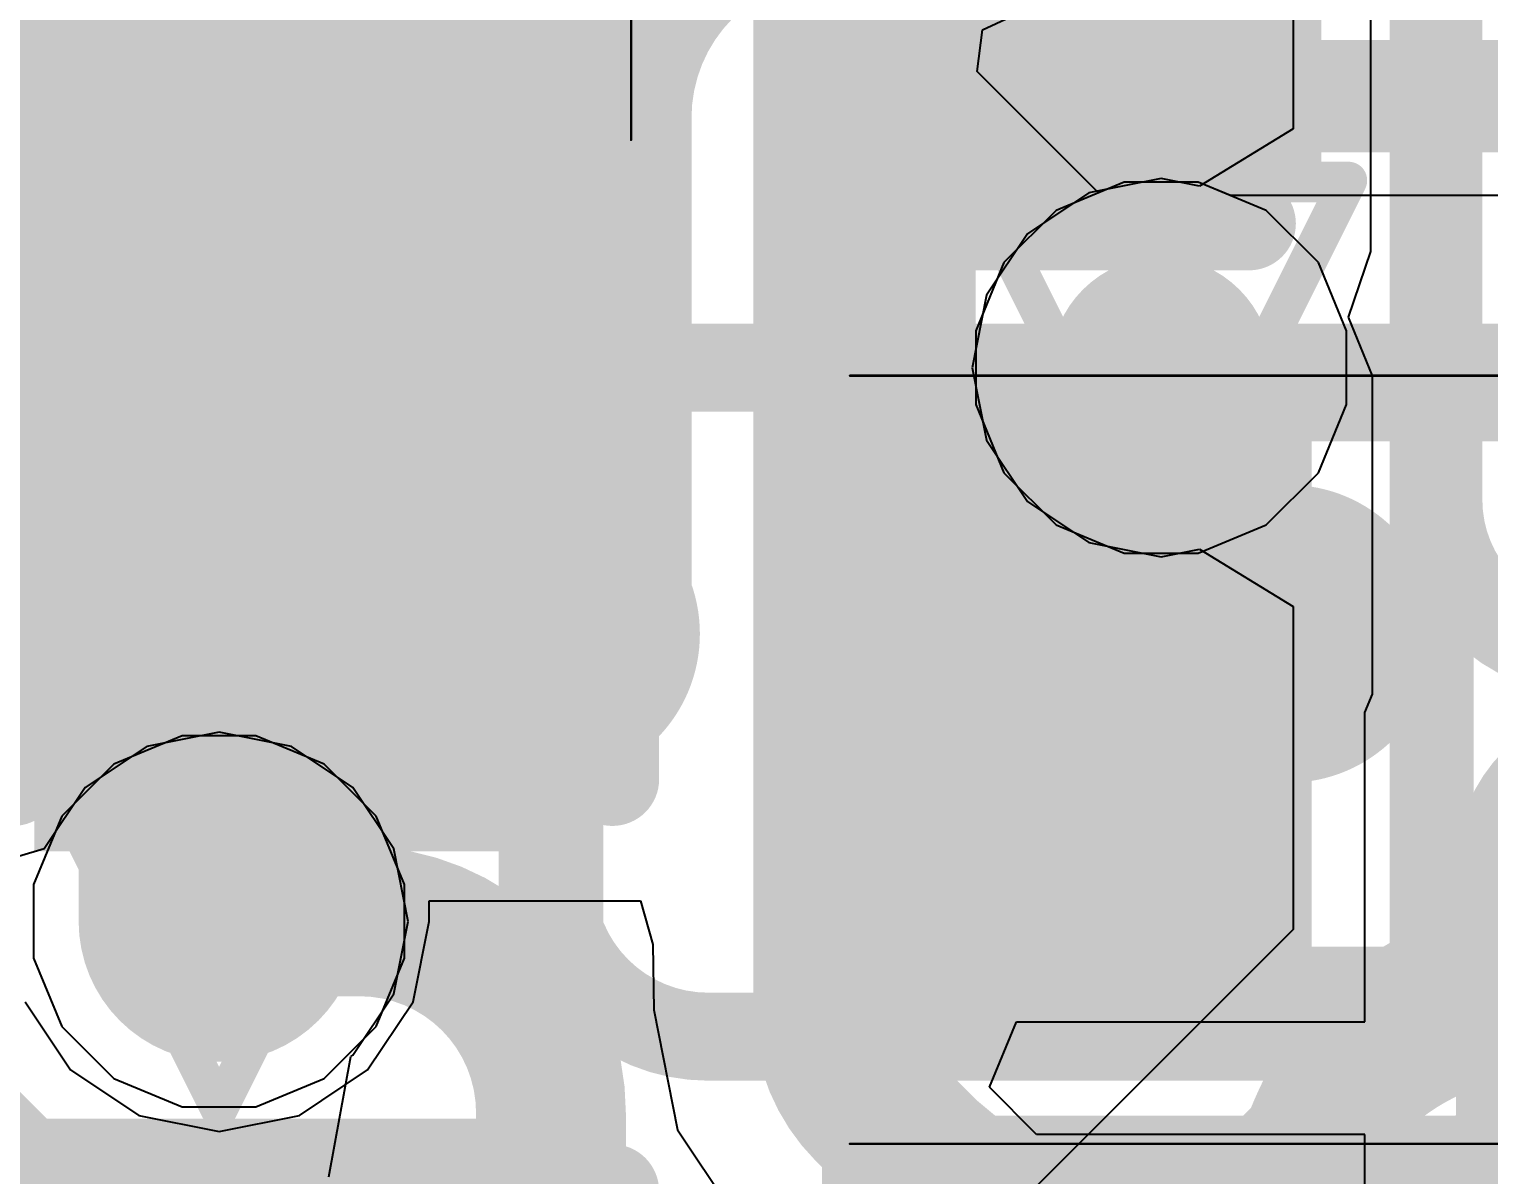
# Model space of a CAD drawing. Header units: inches. Extents: x -6 to 283, y -12 to 154.
# Drawn here: x 55.562 to 57.541, y -6.428 to -4.874 of the extents above; entities that cross this region are included whole.
import ezdxf

# ---------------------------------------------------------------- set-up
doc = ezdxf.new("R2010")
doc.units = ezdxf.units.IN
for name, color, linetype in [('Bottom Layer', 5, 'Continuous'), ('Bottom Paste', 16, 'Continuous'), ('Bottom Solder', 6, 'Continuous'), ('Drill Drawing', 1, 'Continuous'), ('GND-1', 16, 'Continuous'), ('GND-2', 90, 'Continuous'), ('GND-3', 216, 'Continuous'), ('GND-4', 54, 'Continuous'), ('PWR-1', 156, 'Continuous'), ('PWR-2', 130, 'Continuous'), ('Signal L1', 76, 'Continuous'), ('Signal L2', 6, 'Continuous'), ('Top Layer', 1, 'Continuous'), ('Top Overlay', 2, 'Continuous'), ('Top Paste', 8, 'Continuous'), ('Top Solder', 216, 'Continuous'), ('Via Holes', 16, 'Continuous')]:
    doc.layers.add(name, color=color, linetype=linetype)
doc.styles.add('Arial Black_Bold', font='', dxfattribs={"height": 0.2})
doc.styles.get('Arial Black_Bold').set_extended_font_data('Arial Black', bold=True)

# ---------------------------------------------------------------- blocks, each defined once
blk = doc.blocks.new('FBGA_153_11_5_13__B_56')
at = {"layer": 'Bottom Layer'}
h = blk.add_hatch(color=5, dxfattribs=at)
edge = h.paths.add_edge_path()
edge.add_arc((-1.25000004, -0.75000104), 0.127, 0, 360)
h = blk.add_hatch(color=5, dxfattribs=at)
edge = h.paths.add_edge_path()
edge.add_arc((-1.25000004, -1.25000004), 0.127, 0, 360)
h = blk.add_hatch(color=5, dxfattribs=at)
edge = h.paths.add_edge_path()
edge.add_arc((-0.75000104, -1.25000004), 0.127, 0, 360)
h = blk.add_hatch(color=5, dxfattribs=at)
edge = h.paths.add_edge_path()
edge.add_arc((-0.2499995, -1.25000004), 0.127, 0, 360)
h = blk.add_hatch(color=5, dxfattribs=at)
edge = h.paths.add_edge_path()
edge.add_arc((0.2499995, -1.25000004), 0.127, 0, 360)
at = {"layer": 'Bottom Paste'}
h = blk.add_hatch(color=16, dxfattribs=at)
edge = h.paths.add_edge_path()
edge.add_arc((-1.25000004, -0.75000104), 0.127, 0, 360)
h = blk.add_hatch(color=16, dxfattribs=at)
edge = h.paths.add_edge_path()
edge.add_arc((-1.25000004, -1.25000004), 0.127, 0, 360)
h = blk.add_hatch(color=16, dxfattribs=at)
edge = h.paths.add_edge_path()
edge.add_arc((-0.75000104, -1.25000004), 0.127, 0, 360)
h = blk.add_hatch(color=16, dxfattribs=at)
edge = h.paths.add_edge_path()
edge.add_arc((-0.2499995, -1.25000004), 0.127, 0, 360)
h = blk.add_hatch(color=16, dxfattribs=at)
edge = h.paths.add_edge_path()
edge.add_arc((0.2499995, -1.25000004), 0.127, 0, 360)
at = {"layer": 'Bottom Solder'}
h = blk.add_hatch(color=6, dxfattribs=at)
edge = h.paths.add_edge_path()
edge.add_arc((-1.25000004, -0.2499995), 0.20200112, 0, 360)
h = blk.add_hatch(color=6, dxfattribs=at)
edge = h.paths.add_edge_path()
edge.add_arc((-1.25000004, -0.75000104), 0.20200112, 0, 360)
h = blk.add_hatch(color=6, dxfattribs=at)
edge = h.paths.add_edge_path()
edge.add_arc((-1.25000004, -1.25000004), 0.20200112, 0, 360)
h = blk.add_hatch(color=6, dxfattribs=at)
edge = h.paths.add_edge_path()
edge.add_arc((-0.75000104, -1.25000004), 0.20200112, 0, 360)
h = blk.add_hatch(color=6, dxfattribs=at)
edge = h.paths.add_edge_path()
edge.add_arc((-0.2499995, -1.25000004), 0.20200112, 0, 360)
h = blk.add_hatch(color=6, dxfattribs=at)
edge = h.paths.add_edge_path()
edge.add_arc((0.2499995, -1.25000004), 0.20200112, 0, 360)
blk = doc.blocks.new('R___0402_98')
at = {"layer": 'Top Layer'}
for points in [[(-0.6985025399999999, -0.3175), (-0.6985025399999999, 0.3175), (-0.24130254, 0.3175), (-0.24130254, -0.3175)], [(0.2412999999999999, -0.3175), (0.2413, 0.3175), (0.6985, 0.3175), (0.6985, -0.3175)]]:
    blk.add_hatch(color=1, dxfattribs=at).paths.add_polyline_path(points)
at = {"layer": 'Top Paste'}
for points in [[(-0.6985025399999999, -0.3175), (-0.6985025399999999, 0.3175), (-0.24130254, 0.3175), (-0.24130254, -0.3175)], [(0.2412999999999999, -0.3175), (0.2413, 0.3175), (0.6985, 0.3175), (0.6985, -0.3175)]]:
    blk.add_hatch(color=8, dxfattribs=at).paths.add_polyline_path(points)
at = {"layer": 'Top Solder'}
for points in [[(-0.7535037, -0.37250116), (-0.7535037, 0.37250116), (-0.18630138, 0.37250116), (-0.18630138, -0.37250116)], [(0.1862988399999999, -0.37250116), (0.18629884, 0.37250116), (0.75350116, 0.37250116), (0.75350116, -0.37250116)]]:
    blk.add_hatch(color=216, dxfattribs=at).paths.add_polyline_path(points)
at = {"layer": 'Top Overlay'}
for points in [[(-0.7874, 0.4064, 0.127, 0.127, 0), (0.7874, 0.4064, 0.127, 0.127, 0)], [(-0.7874, 0.4064, 0.127, 0.127, 0), (-0.7874, -0.4064, 0.127, 0.127, 0)], [(0.7874, 0.4064, 0.127, 0.127, 0), (0.7874, -0.4064, 0.127, 0.127, 0)], [(-0.7874, -0.4064, 0.127, 0.127, 0), (0.7874, -0.4064, 0.127, 0.127, 0)], [(-0.8128, -0.4318, 0.0032258, 0.0032258, 0), (0.8127974599999999, -0.4318, 0.0032258, 0.0032258, 0)]]:
    blk.add_lwpolyline(points, format="xyseb", dxfattribs=at)
for points in [[(-0.8191499999999999, 0.4064, 0.0635, 0.0635, 1), (-0.7556499999999999, 0.4064, 0.0635, 0.0635, 1)], [(-0.8191499999999999, 0.4064, 0.0635, 0.0635, 1), (-0.7556499999999999, 0.4064, 0.0635, 0.0635, 1)], [(0.7556499999999999, 0.4064, 0.0635, 0.0635, 1), (0.8191499999999999, 0.4064, 0.0635, 0.0635, 1)], [(0.7556499999999999, 0.4064, 0.0635, 0.0635, 1), (0.8191499999999999, 0.4064, 0.0635, 0.0635, 1)], [(-0.8191499999999999, -0.4064, 0.0635, 0.0635, 1), (-0.7556499999999999, -0.4064, 0.0635, 0.0635, 1)], [(-0.8191499999999999, -0.4064, 0.0635, 0.0635, 1), (-0.7556499999999999, -0.4064, 0.0635, 0.0635, 1)], [(0.7556499999999999, -0.4064, 0.0635, 0.0635, 1), (0.8191499999999999, -0.4064, 0.0635, 0.0635, 1)], [(0.7556499999999999, -0.4064, 0.0635, 0.0635, 1), (0.8191499999999999, -0.4064, 0.0635, 0.0635, 1)], [(-0.81360518, -0.4318, 0.0016129, 0.0016129, 1), (-0.8119948199999999, -0.4318, 0.0016129, 0.0016129, 1)], [(0.81199228, -0.4318, 0.0016129, 0.0016129, 1), (0.8136026399999999, -0.4318, 0.0016129, 0.0016129, 1)]]:
    blk.add_lwpolyline(points, format="xyseb", close=True, dxfattribs=at)
blk = doc.blocks.new('R___0402_99')
at = {"layer": 'Top Layer'}
for points in [[(-0.6985, -0.3175), (-0.6985, 0.3175), (-0.2412999999999999, 0.3175), (-0.2413, -0.3175)], [(0.2412999999999999, -0.3175), (0.2413, 0.3175), (0.6985, 0.3175), (0.6985, -0.3175)]]:
    blk.add_hatch(color=1, dxfattribs=at).paths.add_polyline_path(points)
at = {"layer": 'Top Paste'}
for points in [[(-0.6985, -0.3175), (-0.6985, 0.3175), (-0.2412999999999999, 0.3175), (-0.2413, -0.3175)], [(0.2412999999999999, -0.3175), (0.2413, 0.3175), (0.6985, 0.3175), (0.6985, -0.3175)]]:
    blk.add_hatch(color=8, dxfattribs=at).paths.add_polyline_path(points)
at = {"layer": 'Top Solder'}
for points in [[(-0.75350116, -0.37250116), (-0.75350116, 0.37250116), (-0.1862988399999999, 0.37250116), (-0.18629884, -0.37250116)], [(0.1862988399999999, -0.37250116), (0.18629884, 0.37250116), (0.75350116, 0.37250116), (0.75350116, -0.37250116)]]:
    blk.add_hatch(color=216, dxfattribs=at).paths.add_polyline_path(points)
at = {"layer": 'Top Overlay'}
for points in [[(0.7874, 0.4064, 0.127, 0.127, 0), (-0.7874, 0.4064, 0.127, 0.127, 0)], [(-0.7874, 0.4064, 0.127, 0.127, 0), (-0.7874, -0.4064, 0.127, 0.127, 0)], [(0.7874, 0.4064, 0.127, 0.127, 0), (0.7874, -0.4064, 0.127, 0.127, 0)], [(0.7874, -0.4064, 0.127, 0.127, 0), (-0.7874, -0.4064, 0.127, 0.127, 0)], [(0.8128, -0.4318, 0.0032258, 0.0032258, 0), (-0.8128, -0.4318, 0.0032258, 0.0032258, 0)]]:
    blk.add_lwpolyline(points, format="xyseb", dxfattribs=at)
for points in [[(-0.8191499999999999, 0.4064, 0.0635, 0.0635, 1), (-0.7556499999999999, 0.4064, 0.0635, 0.0635, 1)], [(-0.8191499999999999, 0.4064, 0.0635, 0.0635, 1), (-0.7556499999999999, 0.4064, 0.0635, 0.0635, 1)], [(0.7556499999999999, 0.4064, 0.0635, 0.0635, 1), (0.8191499999999999, 0.4064, 0.0635, 0.0635, 1)], [(0.7556499999999999, 0.4064, 0.0635, 0.0635, 1), (0.8191499999999999, 0.4064, 0.0635, 0.0635, 1)], [(-0.8191499999999999, -0.4064, 0.0635, 0.0635, 1), (-0.7556499999999999, -0.4064, 0.0635, 0.0635, 1)], [(-0.8191499999999999, -0.4064, 0.0635, 0.0635, 1), (-0.7556499999999999, -0.4064, 0.0635, 0.0635, 1)], [(0.7556499999999999, -0.4064, 0.0635, 0.0635, 1), (0.8191499999999999, -0.4064, 0.0635, 0.0635, 1)], [(0.7556499999999999, -0.4064, 0.0635, 0.0635, 1), (0.8191499999999999, -0.4064, 0.0635, 0.0635, 1)], [(-0.81360518, -0.4318, 0.0016129, 0.0016129, 1), (-0.8119948199999999, -0.4318, 0.0016129, 0.0016129, 1)], [(0.8119948199999999, -0.4318, 0.0016129, 0.0016129, 1), (0.81360518, -0.4318, 0.0016129, 0.0016129, 1)]]:
    blk.add_lwpolyline(points, format="xyseb", close=True, dxfattribs=at)
blk = doc.blocks.new('R___0402_100')
at = {"layer": 'Top Layer'}
for points in [[(-0.6985, -0.3175), (-0.6985, 0.3175), (-0.2412999999999999, 0.3175), (-0.2413, -0.3175)], [(0.2412999999999999, -0.3175), (0.2413, 0.3175), (0.6985, 0.3175), (0.6985, -0.3175)]]:
    blk.add_hatch(color=1, dxfattribs=at).paths.add_polyline_path(points)
at = {"layer": 'Top Paste'}
for points in [[(-0.6985, -0.3175), (-0.6985, 0.3175), (-0.2412999999999999, 0.3175), (-0.2413, -0.3175)], [(0.2412999999999999, -0.3175), (0.2413, 0.3175), (0.6985, 0.3175), (0.6985, -0.3175)]]:
    blk.add_hatch(color=8, dxfattribs=at).paths.add_polyline_path(points)
at = {"layer": 'Top Solder'}
for points in [[(-0.75350116, -0.37250116), (-0.75350116, 0.37250116), (-0.1862988399999999, 0.37250116), (-0.18629884, -0.37250116)], [(0.1862988399999999, -0.37250116), (0.18629884, 0.37250116), (0.75350116, 0.37250116), (0.75350116, -0.37250116)]]:
    blk.add_hatch(color=216, dxfattribs=at).paths.add_polyline_path(points)
at = {"layer": 'Top Overlay'}
for points in [[(0.7874, 0.4064, 0.127, 0.127, 0), (-0.7874, 0.4064, 0.127, 0.127, 0)], [(-0.7874, 0.4064, 0.127, 0.127, 0), (-0.7874, -0.4064, 0.127, 0.127, 0)], [(0.7874, 0.4064, 0.127, 0.127, 0), (0.7874, -0.4064, 0.127, 0.127, 0)], [(0.7874, -0.4064, 0.127, 0.127, 0), (-0.7874, -0.4064, 0.127, 0.127, 0)], [(0.8128, -0.4318, 0.0032258, 0.0032258, 0), (-0.8128, -0.4318, 0.0032258, 0.0032258, 0)]]:
    blk.add_lwpolyline(points, format="xyseb", dxfattribs=at)
for points in [[(-0.8191499999999999, 0.4064, 0.0635, 0.0635, 1), (-0.7556499999999999, 0.4064, 0.0635, 0.0635, 1)], [(-0.8191499999999999, 0.4064, 0.0635, 0.0635, 1), (-0.7556499999999999, 0.4064, 0.0635, 0.0635, 1)], [(0.7556499999999999, 0.4064, 0.0635, 0.0635, 1), (0.8191499999999999, 0.4064, 0.0635, 0.0635, 1)], [(0.7556499999999999, 0.4064, 0.0635, 0.0635, 1), (0.8191499999999999, 0.4064, 0.0635, 0.0635, 1)], [(-0.8191499999999999, -0.4064, 0.0635, 0.0635, 1), (-0.7556499999999999, -0.4064, 0.0635, 0.0635, 1)], [(-0.8191499999999999, -0.4064, 0.0635, 0.0635, 1), (-0.7556499999999999, -0.4064, 0.0635, 0.0635, 1)], [(0.7556499999999999, -0.4064, 0.0635, 0.0635, 1), (0.8191499999999999, -0.4064, 0.0635, 0.0635, 1)], [(0.7556499999999999, -0.4064, 0.0635, 0.0635, 1), (0.8191499999999999, -0.4064, 0.0635, 0.0635, 1)], [(-0.81360518, -0.4318, 0.0016129, 0.0016129, 1), (-0.8119948199999999, -0.4318, 0.0016129, 0.0016129, 1)], [(0.8119948199999999, -0.4318, 0.0016129, 0.0016129, 1), (0.81360518, -0.4318, 0.0016129, 0.0016129, 1)]]:
    blk.add_lwpolyline(points, format="xyseb", close=True, dxfattribs=at)
blk = doc.blocks.new('C___0402_299')
at = {"layer": 'Top Layer'}
for points in [[(-0.6985, -0.3175), (-0.6985, 0.3175), (-0.2412999999999999, 0.3175), (-0.2413, -0.3175)], [(0.2412999999999999, -0.3175), (0.2413, 0.3175), (0.6985, 0.3175), (0.6985, -0.3175)]]:
    blk.add_hatch(color=1, dxfattribs=at).paths.add_polyline_path(points)
at = {"layer": 'Top Paste'}
for points in [[(-0.6985, -0.3175), (-0.6985, 0.3175), (-0.2412999999999999, 0.3175), (-0.2413, -0.3175)], [(0.2412999999999999, -0.3175), (0.2413, 0.3175), (0.6985, 0.3175), (0.6985, -0.3175)]]:
    blk.add_hatch(color=8, dxfattribs=at).paths.add_polyline_path(points)
at = {"layer": 'Top Solder'}
for points in [[(-0.7584998799999999, -0.37749988), (-0.7584998799999999, 0.37749988), (-0.18130012, 0.37749988), (-0.18130012, -0.37749988)], [(0.18130012, -0.37749988), (0.18130012, 0.37749988), (0.7584998799999999, 0.37749988), (0.7584998799999999, -0.37749988)]]:
    blk.add_hatch(color=216, dxfattribs=at).paths.add_polyline_path(points)
at = {"layer": 'Top Overlay'}
for points in [[(-0.7874, 0.4064, 0.127, 0.127, 0), (-0.2794, 0.4064, 0.127, 0.127, 0)], [(-0.7874, 0.4064, 0.127, 0.127, 0), (-0.7874, -0.4064, 0.127, 0.127, 0)], [(0.27940254, 0.40640254, 0.127, 0.127, 0), (0.7874, 0.4064, 0.127, 0.127, 0)], [(0.7874, 0.4064, 0.127, 0.127, 0), (0.7874, -0.4064, 0.127, 0.127, 0)], [(-0.7874, -0.4064, 0.127, 0.127, 0), (-0.2794, -0.4064, 0.127, 0.127, 0)], [(0.7874, -0.4064, 0.127, 0.127, 0), (0.27940254, -0.40640254, 0.127, 0.127, 0)]]:
    blk.add_lwpolyline(points, format="xyseb", dxfattribs=at)
for points in [[(-0.8191499999999999, 0.4064, 0.0635, 0.0635, 1), (-0.7556499999999999, 0.4064, 0.0635, 0.0635, 1)], [(-0.8191499999999999, 0.4064, 0.0635, 0.0635, 1), (-0.7556499999999999, 0.4064, 0.0635, 0.0635, 1)], [(-0.31115, 0.4064, 0.0635, 0.0635, 1), (-0.24765, 0.4064, 0.0635, 0.0635, 1)], [(0.24765254, 0.40640254, 0.0635, 0.0635, 1), (0.31115254, 0.40640254, 0.0635, 0.0635, 1)], [(0.7556499999999999, 0.4064, 0.0635, 0.0635, 1), (0.8191499999999999, 0.4064, 0.0635, 0.0635, 1)], [(0.7556499999999999, 0.4064, 0.0635, 0.0635, 1), (0.8191499999999999, 0.4064, 0.0635, 0.0635, 1)], [(-0.8191499999999999, -0.4064, 0.0635, 0.0635, 1), (-0.7556499999999999, -0.4064, 0.0635, 0.0635, 1)], [(-0.8191499999999999, -0.4064, 0.0635, 0.0635, 1), (-0.7556499999999999, -0.4064, 0.0635, 0.0635, 1)], [(-0.31115, -0.4064, 0.0635, 0.0635, 1), (-0.24765, -0.4064, 0.0635, 0.0635, 1)], [(0.24765254, -0.40640254, 0.0635, 0.0635, 1), (0.31115254, -0.40640254, 0.0635, 0.0635, 1)], [(0.7556499999999999, -0.4064, 0.0635, 0.0635, 1), (0.8191499999999999, -0.4064, 0.0635, 0.0635, 1)], [(0.7556499999999999, -0.4064, 0.0635, 0.0635, 1), (0.8191499999999999, -0.4064, 0.0635, 0.0635, 1)]]:
    blk.add_lwpolyline(points, format="xyseb", close=True, dxfattribs=at)
blk = doc.blocks.new('C___0402_301')
at = {"layer": 'Top Layer'}
for points in [[(-0.6985, -0.3175), (-0.6985, 0.3175), (-0.2412999999999999, 0.3175), (-0.2413, -0.3175)], [(0.2412999999999999, -0.3175), (0.2413, 0.3175), (0.6985, 0.3175), (0.6985, -0.3175)]]:
    blk.add_hatch(color=1, dxfattribs=at).paths.add_polyline_path(points)
at = {"layer": 'Top Paste'}
for points in [[(-0.6985, -0.3175), (-0.6985, 0.3175), (-0.2412999999999999, 0.3175), (-0.2413, -0.3175)], [(0.2412999999999999, -0.3175), (0.2413, 0.3175), (0.6985, 0.3175), (0.6985, -0.3175)]]:
    blk.add_hatch(color=8, dxfattribs=at).paths.add_polyline_path(points)
at = {"layer": 'Top Solder'}
for points in [[(-0.7584998799999999, -0.37749988), (-0.7584998799999999, 0.37749988), (-0.18130012, 0.37749988), (-0.18130012, -0.37749988)], [(0.18130012, -0.37749988), (0.18130012, 0.37749988), (0.7584998799999999, 0.37749988), (0.7584998799999999, -0.37749988)]]:
    blk.add_hatch(color=216, dxfattribs=at).paths.add_polyline_path(points)
at = {"layer": 'Top Overlay'}
for points in [[(-0.2794, 0.4064, 0.127, 0.127, 0), (-0.7874, 0.4064, 0.127, 0.127, 0)], [(-0.7874, 0.4064, 0.127, 0.127, 0), (-0.7874, -0.4064, 0.127, 0.127, 0)], [(0.7874, 0.4064, 0.127, 0.127, 0), (0.2794, 0.4064, 0.127, 0.127, 0)], [(0.7874, 0.4064, 0.127, 0.127, 0), (0.7874, -0.4064, 0.127, 0.127, 0)], [(-0.2794, -0.4064, 0.127, 0.127, 0), (-0.7874, -0.4064, 0.127, 0.127, 0)], [(0.7874, -0.4064, 0.127, 0.127, 0), (0.2794, -0.4064, 0.127, 0.127, 0)]]:
    blk.add_lwpolyline(points, format="xyseb", dxfattribs=at)
for points in [[(-0.8191499999999999, 0.4064, 0.0635, 0.0635, 1), (-0.7556499999999999, 0.4064, 0.0635, 0.0635, 1)], [(-0.8191499999999999, 0.4064, 0.0635, 0.0635, 1), (-0.7556499999999999, 0.4064, 0.0635, 0.0635, 1)], [(-0.31115, 0.4064, 0.0635, 0.0635, 1), (-0.24765, 0.4064, 0.0635, 0.0635, 1)], [(0.24765, 0.4064, 0.0635, 0.0635, 1), (0.31115, 0.4064, 0.0635, 0.0635, 1)], [(0.7556499999999999, 0.4064, 0.0635, 0.0635, 1), (0.8191499999999999, 0.4064, 0.0635, 0.0635, 1)], [(0.7556499999999999, 0.4064, 0.0635, 0.0635, 1), (0.8191499999999999, 0.4064, 0.0635, 0.0635, 1)], [(-0.8191499999999999, -0.4064, 0.0635, 0.0635, 1), (-0.7556499999999999, -0.4064, 0.0635, 0.0635, 1)], [(-0.8191499999999999, -0.4064, 0.0635, 0.0635, 1), (-0.7556499999999999, -0.4064, 0.0635, 0.0635, 1)], [(-0.31115, -0.4064, 0.0635, 0.0635, 1), (-0.24765, -0.4064, 0.0635, 0.0635, 1)], [(0.24765, -0.4064, 0.0635, 0.0635, 1), (0.31115, -0.4064, 0.0635, 0.0635, 1)], [(0.7556499999999999, -0.4064, 0.0635, 0.0635, 1), (0.8191499999999999, -0.4064, 0.0635, 0.0635, 1)], [(0.7556499999999999, -0.4064, 0.0635, 0.0635, 1), (0.8191499999999999, -0.4064, 0.0635, 0.0635, 1)]]:
    blk.add_lwpolyline(points, format="xyseb", close=True, dxfattribs=at)

msp = doc.modelspace()

# ---------------------------------------------------------------- hatches: boundary and pattern name
at = {"layer": 'Bottom Layer'}
h = msp.add_hatch(color=5, dxfattribs=at)
edge = h.paths.add_edge_path()
edge.add_arc((57.09695718, -5.33341834), 0.1499997, 0, 360)
h = msp.add_hatch(color=5, dxfattribs=at)
edge = h.paths.add_edge_path()
edge.add_arc((55.81910604, -6.08439474), 0.1499997, 0, 360)
at = {"layer": 'GND-1'}
h = msp.add_hatch(color=16, dxfattribs=at)
edge = h.paths.add_edge_path()
edge.add_arc((57.09695718, -5.33341834), 0.1499997, 0, 360)
h = msp.add_hatch(color=16, dxfattribs=at)
edge = h.paths.add_edge_path()
edge.add_arc((55.81910604, -6.08439474), 0.1499997, 0, 360)
at = {"layer": 'GND-2'}
h = msp.add_hatch(color=90, dxfattribs=at)
edge = h.paths.add_edge_path()
edge.add_arc((57.09695718, -5.33341834), 0.1499997, 0, 360)
h = msp.add_hatch(color=90, dxfattribs=at)
edge = h.paths.add_edge_path()
edge.add_arc((55.81910604, -6.08439474), 0.1499997, 0, 360)
at = {"layer": 'GND-3'}
h = msp.add_hatch(color=216, dxfattribs=at)
edge = h.paths.add_edge_path()
edge.add_arc((57.09695718, -5.33341834), 0.1499997, 0, 360)
h = msp.add_hatch(color=216, dxfattribs=at)
edge = h.paths.add_edge_path()
edge.add_arc((55.81910604, -6.08439474), 0.1499997, 0, 360)
at = {"layer": 'GND-4'}
h = msp.add_hatch(color=54, dxfattribs=at)
edge = h.paths.add_edge_path()
edge.add_arc((57.09695718, -5.33341834), 0.1499997, 0, 360)
h = msp.add_hatch(color=54, dxfattribs=at)
edge = h.paths.add_edge_path()
edge.add_arc((55.81910604, -6.08439474), 0.1499997, 0, 360)
at = {"layer": 'PWR-1'}
h = msp.add_hatch(color=156, dxfattribs=at)
edge = h.paths.add_edge_path()
edge.add_arc((57.09695718, -5.33341834), 0.1499997, 0, 360)
h = msp.add_hatch(color=156, dxfattribs=at)
edge = h.paths.add_edge_path()
edge.add_arc((55.81910604, -6.08439474), 0.1499997, 0, 360)
at = {"layer": 'PWR-2'}
h = msp.add_hatch(color=130, dxfattribs=at)
edge = h.paths.add_edge_path()
edge.add_arc((57.09695718, -5.33341834), 0.1499997, 0, 360)
h = msp.add_hatch(color=130, dxfattribs=at)
edge = h.paths.add_edge_path()
edge.add_arc((55.81910604, -6.08439474), 0.1499997, 0, 360)
at = {"layer": 'Signal L1'}
h = msp.add_hatch(color=76, dxfattribs=at)
edge = h.paths.add_edge_path()
edge.add_arc((57.09695718, -5.33341834), 0.1499997, 0, 360)
h = msp.add_hatch(color=76, dxfattribs=at)
edge = h.paths.add_edge_path()
edge.add_arc((55.81910604, -6.08439474), 0.1499997, 0, 360)
at = {"layer": 'Signal L2'}
h = msp.add_hatch(color=6, dxfattribs=at)
edge = h.paths.add_edge_path()
edge.add_arc((57.09695718, -5.33341834), 0.1499997, 0, 360)
h = msp.add_hatch(color=6, dxfattribs=at)
edge = h.paths.add_edge_path()
edge.add_arc((55.81910604, -6.08439474), 0.1499997, 0, 360)
at = {"layer": 'Top Layer'}
h = msp.add_hatch(color=1, dxfattribs=at)
edge = h.paths.add_edge_path()
edge.add_arc((57.09695718, -5.33341834), 0.1499997, 0, 360)
msp.add_hatch(color=1, dxfattribs=at).paths.add_polyline_path([(56.94837734, -5.77605144), (57.2463041, -5.77605144), (57.2463041, -5.34425144), (56.94837734, -5.34425144)])
h = msp.add_hatch(color=1, dxfattribs=at)
edge = h.paths.add_edge_path()
edge.add_arc((55.81910604, -6.08439474), 0.1499997, 0, 360)
at = {"layer": 'Via Holes'}
h = msp.add_hatch(color=7, dxfattribs=at)
edge = h.paths.add_edge_path()
edge.add_arc((57.09695718, -5.33341834), 0.07499858, 0, 360)
h = msp.add_hatch(color=7, dxfattribs=at)
edge = h.paths.add_edge_path()
edge.add_arc((55.81910604, -6.08439474), 0.07499858, 0, 360)

# ---------------------------------------------------------------- linework, layer by layer
at = {"layer": 'Bottom Layer'}
for points in [[(56.38084989999999, -4.72518486, 0.3809999999999999, 0.3809999999999999, 0), (56.48381134, -4.62222342, 0.3809999999999999, 0.3809999999999999, 0)], [(56.26940994, -4.994440099999999, 0.3809999999999999, 0.3809999999999999, -0.1987644589970463), (56.38084989999999, -4.72518486, 0.3809999999999999, 0.3809999999999999, 0)], [(56.26940994, -5.212394959999999, 0.3809999999999999, 0.3809999999999999, 0), (56.26940994, -4.994440099999999, 0.3809999999999999, 0.3809999999999999, 0)], [(56.76915748, -5.18000996, 0.1524, 0.1524, -0.4142135623730951), (56.98416848, -4.964998959999999, 0.1524, 0.1524, 0)], [(56.98416848, -4.964998959999999, 0.1524, 0.1524, 0), (57.69273957999999, -4.964998959999999, 0.1524, 0.1524, 0)], [(55.25011301999999, -5.1943635, 0.3809999999999999, 0.3809999999999999, 0), (55.7692814, -5.1943635, 0.3809999999999999, 0.3809999999999999, 0)], [(55.7692814, -5.194358419999999, 0.3809999999999999, 0.3809999999999999, 0), (56.2513734, -5.194358419999999, 0.3809999999999999, 0.3809999999999999, 0)], [(56.26940994, -5.69448442, 0.3809999999999999, 0.3809999999999999, 0), (56.26940994, -5.212394959999999, 0.3809999999999999, 0.3809999999999999, 0)], [(56.2513734, -5.194358419999999, 0.254, 0.254, 0), (56.26940994, -5.212394959999999, 0.254, 0.254, 0)], [(56.76915748, -5.69435996, 0.1524, 0.1524, 0), (56.76915748, -5.18000996, 0.1524, 0.1524, 0)], [(55.81910604, -6.08439474, 0.2032, 0.2032, 0), (56.00955524, -6.08439474, 0.2032, 0.2032, 0)], [(56.00955524, -6.08439474, 0.2032, 0.2032, -0.4142135623730951), (56.2692804, -6.3441199, 0.2032, 0.2032, 0)], [(56.2692804, -6.69436304, 0.2032, 0.2032, 0), (56.2692804, -6.3441199, 0.2032, 0.2032, 0)]]:
    msp.add_lwpolyline(points, format="xyseb", dxfattribs=at)
for points in [[(56.28559989999999, -4.72518486, 0.1905, 0.1905, 1), (56.4760999, -4.72518486, 0.1905, 0.1905, 1)], [(56.28559989999999, -4.72518486, 0.1905, 0.1905, 1), (56.4760999, -4.72518486, 0.1905, 0.1905, 1)], [(56.17415994, -4.994440099999999, 0.1905, 0.1905, 1), (56.36465994, -4.994440099999999, 0.1905, 0.1905, 1)], [(56.17415994, -4.994440099999999, 0.1905, 0.1905, 1), (56.36465994, -4.994440099999999, 0.1905, 0.1905, 1)], [(56.94606848, -4.964998959999999, 0.0762, 0.0762, 1), (57.02226848, -4.964998959999999, 0.0762, 0.0762, 1)], [(56.94606848, -4.964998959999999, 0.0762, 0.0762, 1), (57.02226848, -4.964998959999999, 0.0762, 0.0762, 1)], [(55.6740314, -5.194358419999999, 0.1905, 0.1905, 1), (55.8645314, -5.194358419999999, 0.1905, 0.1905, 1)], [(55.6740314, -5.1943635, 0.1905, 0.1905, 1), (55.8645314, -5.1943635, 0.1905, 0.1905, 1)], [(56.1561234, -5.194358419999999, 0.1905, 0.1905, 1), (56.34662339999999, -5.194358419999999, 0.1905, 0.1905, 1)], [(56.17415994, -5.212394959999999, 0.1905, 0.1905, 1), (56.36465994, -5.212394959999999, 0.1905, 0.1905, 1)], [(56.17415994, -5.212394959999999, 0.1905, 0.1905, 1), (56.36465994, -5.212394959999999, 0.1905, 0.1905, 1)], [(56.18787339999999, -5.194358419999999, 0.127, 0.127, 1), (56.3148734, -5.194358419999999, 0.127, 0.127, 1)], [(56.20590993999999, -5.212394959999999, 0.127, 0.127, 1), (56.33290994, -5.212394959999999, 0.127, 0.127, 1)], [(56.73105748, -5.18000996, 0.0762, 0.0762, 1), (56.80725748, -5.18000996, 0.0762, 0.0762, 1)], [(56.73105748, -5.18000996, 0.0762, 0.0762, 1), (56.80725748, -5.18000996, 0.0762, 0.0762, 1)], [(56.17415994, -5.69448442, 0.1905, 0.1905, 1), (56.36465994, -5.69448442, 0.1905, 0.1905, 1)], [(56.73105748, -5.69435996, 0.0762, 0.0762, 1), (56.80725748, -5.69435996, 0.0762, 0.0762, 1)], [(55.76830604, -6.08439474, 0.1016, 0.1016, 1), (55.86990604, -6.08439474, 0.1016, 0.1016, 1)], [(55.95875524, -6.08439474, 0.1016, 0.1016, 1), (56.06035523999999, -6.08439474, 0.1016, 0.1016, 1)], [(55.95875524, -6.08439474, 0.1016, 0.1016, 1), (56.06035523999999, -6.08439474, 0.1016, 0.1016, 1)], [(56.2184804, -6.3441199, 0.1016, 0.1016, 1), (56.32008039999999, -6.3441199, 0.1016, 0.1016, 1)], [(56.2184804, -6.3441199, 0.1016, 0.1016, 1), (56.32008039999999, -6.3441199, 0.1016, 0.1016, 1)]]:
    msp.add_lwpolyline(points, format="xyseb", close=True, dxfattribs=at)
at = {"layer": 'Drill Drawing'}
for points in [[(56.82884494, -4.36822342, 0.0508, 0.0508, 0), (57.08284494, -4.87622342, 0.0508, 0.0508, 0)], [(57.08284494, -4.87622342, 0.0508, 0.0508, 0), (57.33684494, -4.36822342, 0.0508, 0.0508, 0)], [(56.84295718, -5.079418339999999, 0.0508, 0.0508, 0), (57.35095718, -5.079418339999999, 0.0508, 0.0508, 0)], [(56.84295718, -5.079418339999999, 0.0508, 0.0508, 0), (57.09695718, -5.58741834, 0.0508, 0.0508, 0)], [(57.09695718, -5.58741834, 0.0508, 0.0508, 0), (57.35095718, -5.079418339999999, 0.0508, 0.0508, 0)], [(55.56510604, -5.83039474, 0.0508, 0.0508, 0), (56.07310604, -5.83039474, 0.0508, 0.0508, 0)], [(55.56510604, -5.83039474, 0.0508, 0.0508, 0), (55.81910604, -6.338394739999999, 0.0508, 0.0508, 0)], [(55.81910604, -6.338394739999999, 0.0508, 0.0508, 0), (56.07310604, -5.83039474, 0.0508, 0.0508, 0)]]:
    msp.add_lwpolyline(points, format="xyseb", dxfattribs=at)
for points in [[(57.07014494, -4.87622342, 0.0254, 0.0254, 1), (57.09554494, -4.87622342, 0.0254, 0.0254, 1)], [(57.07014494, -4.87622342, 0.0254, 0.0254, 1), (57.09554494, -4.87622342, 0.0254, 0.0254, 1)], [(56.83025718, -5.079418339999999, 0.0254, 0.0254, 1), (56.85565717999999, -5.079418339999999, 0.0254, 0.0254, 1)], [(56.83025718, -5.079418339999999, 0.0254, 0.0254, 1), (56.85565717999999, -5.079418339999999, 0.0254, 0.0254, 1)], [(57.33825718, -5.079418339999999, 0.0254, 0.0254, 1), (57.36365718, -5.079418339999999, 0.0254, 0.0254, 1)], [(57.33825718, -5.079418339999999, 0.0254, 0.0254, 1), (57.36365718, -5.079418339999999, 0.0254, 0.0254, 1)], [(57.08425717999999, -5.58741834, 0.0254, 0.0254, 1), (57.10965718, -5.58741834, 0.0254, 0.0254, 1)], [(57.08425717999999, -5.58741834, 0.0254, 0.0254, 1), (57.10965718, -5.58741834, 0.0254, 0.0254, 1)], [(55.55240603999999, -5.83039474, 0.0254, 0.0254, 1), (55.57780604, -5.83039474, 0.0254, 0.0254, 1)], [(55.55240603999999, -5.83039474, 0.0254, 0.0254, 1), (55.57780604, -5.83039474, 0.0254, 0.0254, 1)], [(56.06040603999999, -5.83039474, 0.0254, 0.0254, 1), (56.08580604, -5.83039474, 0.0254, 0.0254, 1)], [(56.06040603999999, -5.83039474, 0.0254, 0.0254, 1), (56.08580604, -5.83039474, 0.0254, 0.0254, 1)], [(55.80640604, -6.338394739999999, 0.0254, 0.0254, 1), (55.83180604, -6.338394739999999, 0.0254, 0.0254, 1)], [(55.80640604, -6.338394739999999, 0.0254, 0.0254, 1), (55.83180604, -6.338394739999999, 0.0254, 0.0254, 1)]]:
    msp.add_lwpolyline(points, format="xyseb", close=True, dxfattribs=at)
at = {"layer": 'GND-1'}
for p, q in [((57.04691156, -5.08181864), (56.95443777999999, -5.120121839999999)), ((57.1470028, -5.08181864), (57.04691156, -5.08181864)), ((57.23947657999999, -5.120121839999999), (57.1470028, -5.08181864)), ((56.95443777999999, -5.120121839999999), (56.88366067999999, -5.190898939999999)), ((57.31025368, -5.190898939999999), (57.23947657999999, -5.120121839999999)), ((56.88366067999999, -5.190898939999999), (56.84535748, -5.283372719999999)), ((57.34855687999999, -5.283372719999999), (57.31025368, -5.190898939999999)), ((56.84535748, -5.283372719999999), (56.84535748, -5.38346396)), ((57.34855687999999, -5.38346396), (57.34855687999999, -5.283372719999999)), ((56.84535748, -5.38346396), (56.88366067999999, -5.47593774)), ((57.31025368, -5.47593774), (57.34855687999999, -5.38346396)), ((56.88366067999999, -5.47593774), (56.95443777999999, -5.54671484)), ((57.23947657999999, -5.54671484), (57.31025368, -5.47593774)), ((56.95443777999999, -5.54671484), (57.04691156, -5.58501804)), ((57.1470028, -5.58501804), (57.23947657999999, -5.54671484)), ((57.04691156, -5.58501804), (57.1470028, -5.58501804)), ((55.76906042, -5.83279504), (55.67658664, -5.87109824)), ((55.86915166, -5.83279504), (55.76906042, -5.83279504)), ((55.96162544, -5.87109824), (55.86915166, -5.83279504)), ((55.67658664, -5.87109824), (55.60580954, -5.94187534)), ((56.03240253999999, -5.94187534), (55.96162544, -5.87109824)), ((55.60580954, -5.94187534), (55.56750633999999, -6.03434912)), ((56.07070574, -6.03434912), (56.03240253999999, -5.94187534)), ((55.56750633999999, -6.03434912), (55.56750633999999, -6.134440359999999)), ((56.07070574, -6.134440359999999), (56.07070574, -6.03434912)), ((55.56750633999999, -6.134440359999999), (55.60580954, -6.22691414)), ((56.03240253999999, -6.22691414), (56.07070574, -6.134440359999999)), ((55.60580954, -6.22691414), (55.67658664, -6.29769124)), ((55.96162544, -6.29769124), (56.03240253999999, -6.22691414)), ((55.67658664, -6.29769124), (55.76906042, -6.335994439999999)), ((55.86915166, -6.335994439999999), (55.96162544, -6.29769124)), ((55.76906042, -6.335994439999999), (55.86915166, -6.335994439999999))]:
    msp.add_line(p, q, dxfattribs=at)
at = {"layer": 'GND-2'}
for p, q in [((57.04691156, -5.08181864), (56.95443777999999, -5.120121839999999)), ((57.1470028, -5.08181864), (57.04691156, -5.08181864)), ((57.23947657999999, -5.120121839999999), (57.1470028, -5.08181864)), ((56.95443777999999, -5.120121839999999), (56.88366067999999, -5.190898939999999)), ((57.31025368, -5.190898939999999), (57.23947657999999, -5.120121839999999)), ((56.88366067999999, -5.190898939999999), (56.84535748, -5.283372719999999)), ((57.34855687999999, -5.283372719999999), (57.31025368, -5.190898939999999)), ((56.84535748, -5.283372719999999), (56.84535748, -5.38346396)), ((57.34855687999999, -5.38346396), (57.34855687999999, -5.283372719999999)), ((56.84535748, -5.38346396), (56.88366067999999, -5.47593774)), ((57.31025368, -5.47593774), (57.34855687999999, -5.38346396)), ((56.88366067999999, -5.47593774), (56.95443777999999, -5.54671484)), ((57.23947657999999, -5.54671484), (57.31025368, -5.47593774)), ((56.95443777999999, -5.54671484), (57.04691156, -5.58501804)), ((57.1470028, -5.58501804), (57.23947657999999, -5.54671484)), ((57.04691156, -5.58501804), (57.1470028, -5.58501804)), ((55.76906042, -5.83279504), (55.67658664, -5.87109824)), ((55.86915166, -5.83279504), (55.76906042, -5.83279504)), ((55.96162544, -5.87109824), (55.86915166, -5.83279504)), ((55.67658664, -5.87109824), (55.60580954, -5.94187534)), ((56.03240253999999, -5.94187534), (55.96162544, -5.87109824)), ((55.60580954, -5.94187534), (55.56750633999999, -6.03434912)), ((56.07070574, -6.03434912), (56.03240253999999, -5.94187534)), ((55.56750633999999, -6.03434912), (55.56750633999999, -6.134440359999999)), ((56.07070574, -6.134440359999999), (56.07070574, -6.03434912)), ((55.56750633999999, -6.134440359999999), (55.60580954, -6.22691414)), ((56.03240253999999, -6.22691414), (56.07070574, -6.134440359999999)), ((55.60580954, -6.22691414), (55.67658664, -6.29769124)), ((55.96162544, -6.29769124), (56.03240253999999, -6.22691414)), ((55.67658664, -6.29769124), (55.76906042, -6.335994439999999)), ((55.86915166, -6.335994439999999), (55.96162544, -6.29769124)), ((55.76906042, -6.335994439999999), (55.86915166, -6.335994439999999))]:
    msp.add_line(p, q, dxfattribs=at)
at = {"layer": 'GND-3'}
for p, q in [((57.04691156, -5.08181864), (56.95443777999999, -5.120121839999999)), ((57.1470028, -5.08181864), (57.04691156, -5.08181864)), ((57.23947657999999, -5.120121839999999), (57.1470028, -5.08181864)), ((56.95443777999999, -5.120121839999999), (56.88366067999999, -5.190898939999999)), ((57.31025368, -5.190898939999999), (57.23947657999999, -5.120121839999999)), ((56.88366067999999, -5.190898939999999), (56.84535748, -5.283372719999999)), ((57.34855687999999, -5.283372719999999), (57.31025368, -5.190898939999999)), ((56.84535748, -5.283372719999999), (56.84535748, -5.38346396)), ((57.34855687999999, -5.38346396), (57.34855687999999, -5.283372719999999)), ((56.84535748, -5.38346396), (56.88366067999999, -5.47593774)), ((57.31025368, -5.47593774), (57.34855687999999, -5.38346396)), ((56.88366067999999, -5.47593774), (56.95443777999999, -5.54671484)), ((57.23947657999999, -5.54671484), (57.31025368, -5.47593774)), ((56.95443777999999, -5.54671484), (57.04691156, -5.58501804)), ((57.1470028, -5.58501804), (57.23947657999999, -5.54671484)), ((57.04691156, -5.58501804), (57.1470028, -5.58501804)), ((55.76906042, -5.83279504), (55.67658664, -5.87109824)), ((55.86915166, -5.83279504), (55.76906042, -5.83279504)), ((55.96162544, -5.87109824), (55.86915166, -5.83279504)), ((55.67658664, -5.87109824), (55.60580954, -5.94187534)), ((56.03240253999999, -5.94187534), (55.96162544, -5.87109824)), ((55.60580954, -5.94187534), (55.56750633999999, -6.03434912)), ((56.07070574, -6.03434912), (56.03240253999999, -5.94187534)), ((55.56750633999999, -6.03434912), (55.56750633999999, -6.134440359999999)), ((56.07070574, -6.134440359999999), (56.07070574, -6.03434912)), ((55.56750633999999, -6.134440359999999), (55.60580954, -6.22691414)), ((56.03240253999999, -6.22691414), (56.07070574, -6.134440359999999)), ((55.60580954, -6.22691414), (55.67658664, -6.29769124)), ((55.96162544, -6.29769124), (56.03240253999999, -6.22691414)), ((55.67658664, -6.29769124), (55.76906042, -6.335994439999999)), ((55.86915166, -6.335994439999999), (55.96162544, -6.29769124)), ((55.76906042, -6.335994439999999), (55.86915166, -6.335994439999999))]:
    msp.add_line(p, q, dxfattribs=at)
at = {"layer": 'GND-4'}
for p, q in [((57.04691156, -5.08181864), (56.95443777999999, -5.120121839999999)), ((57.1470028, -5.08181864), (57.04691156, -5.08181864)), ((57.23947657999999, -5.120121839999999), (57.1470028, -5.08181864)), ((56.95443777999999, -5.120121839999999), (56.88366067999999, -5.190898939999999)), ((57.31025368, -5.190898939999999), (57.23947657999999, -5.120121839999999)), ((56.88366067999999, -5.190898939999999), (56.84535748, -5.283372719999999)), ((57.34855687999999, -5.283372719999999), (57.31025368, -5.190898939999999)), ((56.84535748, -5.283372719999999), (56.84535748, -5.38346396)), ((57.34855687999999, -5.38346396), (57.34855687999999, -5.283372719999999)), ((56.84535748, -5.38346396), (56.88366067999999, -5.47593774)), ((57.31025368, -5.47593774), (57.34855687999999, -5.38346396)), ((56.88366067999999, -5.47593774), (56.95443777999999, -5.54671484)), ((57.23947657999999, -5.54671484), (57.31025368, -5.47593774)), ((56.95443777999999, -5.54671484), (57.04691156, -5.58501804)), ((57.1470028, -5.58501804), (57.23947657999999, -5.54671484)), ((57.04691156, -5.58501804), (57.1470028, -5.58501804)), ((55.76906042, -5.83279504), (55.67658664, -5.87109824)), ((55.86915166, -5.83279504), (55.76906042, -5.83279504)), ((55.96162544, -5.87109824), (55.86915166, -5.83279504)), ((55.67658664, -5.87109824), (55.60580954, -5.94187534)), ((56.03240253999999, -5.94187534), (55.96162544, -5.87109824)), ((55.60580954, -5.94187534), (55.56750633999999, -6.03434912)), ((56.07070574, -6.03434912), (56.03240253999999, -5.94187534)), ((55.56750633999999, -6.03434912), (55.56750633999999, -6.134440359999999)), ((56.07070574, -6.134440359999999), (56.07070574, -6.03434912)), ((55.56750633999999, -6.134440359999999), (55.60580954, -6.22691414)), ((56.03240253999999, -6.22691414), (56.07070574, -6.134440359999999)), ((55.60580954, -6.22691414), (55.67658664, -6.29769124)), ((55.96162544, -6.29769124), (56.03240253999999, -6.22691414)), ((55.67658664, -6.29769124), (55.76906042, -6.335994439999999)), ((55.86915166, -6.335994439999999), (55.96162544, -6.29769124)), ((55.76906042, -6.335994439999999), (55.86915166, -6.335994439999999))]:
    msp.add_line(p, q, dxfattribs=at)
at = {"layer": 'PWR-1'}
for p, q in [((57.27608052, -4.39482484), (57.27608052, -5.00939308)), ((57.27608052, -5.00939308), (57.14907797999999, -5.08725678)), ((57.09695718, -5.0768885), (56.99878872, -5.096416019999999)), ((57.14907797999999, -5.08725678), (57.09695718, -5.0768885)), ((56.99878872, -5.096416019999999), (56.91556308, -5.15202424)), ((56.91556308, -5.15202424), (56.85995486, -5.23524988)), ((56.85995486, -5.23524988), (56.84042734000001, -5.33341834)), ((56.84042734000001, -5.33341834), (56.85995486, -5.4315868)), ((56.85995486, -5.4315868), (56.91556308, -5.514812439999999)), ((56.91556308, -5.514812439999999), (56.99878872, -5.57042066)), ((56.99878872, -5.57042066), (57.09695718, -5.589948179999999)), ((57.09695718, -5.589948179999999), (57.14907797999999, -5.5795799)), ((57.14907797999999, -5.5795799), (57.27608052, -5.6574436)), ((57.27608052, -5.6574436), (57.27608052, -6.09525578)), ((55.81910604, -5.8278649), (55.72093757999999, -5.84739242)), ((55.9172745, -5.84739242), (55.81910604, -5.8278649)), ((55.72093757999999, -5.84739242), (55.63771194, -5.90300064)), ((56.00050014, -5.90300064), (55.9172745, -5.84739242)), ((55.63771194, -5.90300064), (55.58210371999999, -5.98622374)), ((56.05610836, -5.986226279999999), (56.00050014, -5.90300064)), ((55.58210371999999, -5.98622374), (55.44462875999999, -6.0263659)), ((56.07563587999999, -6.08439474), (56.05610836, -5.986226279999999)), ((56.05610836, -6.1825632), (56.07563587999999, -6.08439474)), ((57.27608052, -6.09525578), (56.89303581999999, -6.478303019999999)), ((56.00050014, -6.26578884), (56.05610836, -6.1825632)), ((55.96821927999999, -6.43089646), (55.99763755999999, -6.26770146)), ((55.99763755999999, -6.26770146), (56.00050014, -6.26578884))]:
    msp.add_line(p, q, dxfattribs=at)
for points in [[(57.46383732, -6.173028039999999, 0.1143, 0.1143, 0), (57.46383732, 3.8854507, 0.1143, 0.1143, 0)], [(54.63567939999999, -5.482943059999999, 0.1143, 0.1143, 0), (55.81879616, -6.666059819999999, 0.1143, 0.1143, 0)], [(56.97080554, -6.666059819999999, 0.1143, 0.1143, 0), (57.46383732, -6.173028039999999, 0.1143, 0.1143, 0)]]:
    msp.add_lwpolyline(points, format="xyseb", dxfattribs=at)
msp.add_lwpolyline([(57.43526231999999, -6.173028039999999, 0.05714999999999999, 0.05714999999999999, 1), (57.49241231999999, -6.173028039999999, 0.05714999999999999, 0.05714999999999999, 1)], format="xyseb", close=True, dxfattribs=at)
msp.add_lwpolyline([(57.43526231999999, -6.173028039999999, 0.05714999999999999, 0.05714999999999999, 1), (57.49241231999999, -6.173028039999999, 0.05714999999999999, 0.05714999999999999, 1)], format="xyseb", close=True, dxfattribs=at)
at = {"layer": 'PWR-2'}
msp.add_lwpolyline([(55.81910604, -6.08439474, 0.3809999999999999, 0.3809999999999999, 0), (55.81910604, -4.67302088, 0.3809999999999999, 0.3809999999999999, 0)], format="xyseb", dxfattribs=at)
msp.add_lwpolyline([(55.72385604, -6.08439474, 0.1905, 0.1905, 1), (55.91435603999999, -6.08439474, 0.1905, 0.1905, 1)], format="xyseb", close=True, dxfattribs=at)
at = {"layer": 'Signal L1'}
for points in [[(55.76927632, -5.011854339999999, 0.11938, 0.11938, 0), (55.76927632, -2.66641834, 0.11938, 0.11938, 0)], [(57.47291782, -5.51258232, 0.11938, 0.11938, 0), (57.47291782, -3.7623496, 0.11938, 0.11938, 0)], [(56.09072856, -5.33330658, 0.11938, 0.11938, -0.4142135623730951), (55.76927632, -5.011854339999999, 0.11938, 0.11938, 0)], [(56.09072856, -5.33330658, 0.11938, 0.11938, 0), (57.09684542, -5.33330658, 0.11938, 0.11938, 0)], [(57.09684542, -5.33330658, 0.11938, 0.11938, 0), (57.09695718, -5.33341834, 0.11938, 0.11938, 0)], [(57.67969922, -5.71936372, 0.11938, 0.11938, -0.4142135623730951), (57.47291782, -5.51258232, 0.11938, 0.11938, 0)], [(54.32018346, -5.7379235, 0.11938, 0.11938, 0), (56.06734786, -5.7379235, 0.11938, 0.11938, 0)], [(56.06734786, -5.7379235, 0.11938, 0.11938, -0.4142135623730951), (56.2692804, -5.93985604, 0.11938, 0.11938, 0)], [(56.2692804, -6.027496199999999, 0.11938, 0.11938, 0), (56.2692804, -5.93985604, 0.11938, 0.11938, 0)], [(56.4826404, -6.2408562, 0.11938, 0.11938, -0.4142135623730951), (56.2692804, -6.027496199999999, 0.11938, 0.11938, 0)], [(56.4826404, -6.2408562, 0.11938, 0.11938, 0), (57.9575041, -6.2408562, 0.11938, 0.11938, 0)], [(55.391558, -6.30606816, 0.11938, 0.11938, 0), (55.58455482, -6.49906498, 0.11938, 0.11938, 0)]]:
    msp.add_lwpolyline(points, format="xyseb", dxfattribs=at)
for points in [[(55.73943132, -5.011854339999999, 0.05969, 0.05969, 1), (55.79912132, -5.011854339999999, 0.05969, 0.05969, 1)], [(55.73943132, -5.011854339999999, 0.05969, 0.05969, 1), (55.79912132, -5.011854339999999, 0.05969, 0.05969, 1)], [(56.06088356, -5.33330658, 0.05969, 0.05969, 1), (56.12057356, -5.33330658, 0.05969, 0.05969, 1)], [(56.06088356, -5.33330658, 0.05969, 0.05969, 1), (56.12057356, -5.33330658, 0.05969, 0.05969, 1)], [(57.06700042, -5.33330658, 0.05969, 0.05969, 1), (57.12669042, -5.33330658, 0.05969, 0.05969, 1)], [(57.06700042, -5.33330658, 0.05969, 0.05969, 1), (57.12669042, -5.33330658, 0.05969, 0.05969, 1)], [(57.06711218, -5.33341834, 0.05969, 0.05969, 1), (57.12680217999999, -5.33341834, 0.05969, 0.05969, 1)], [(57.44307281999999, -5.51258232, 0.05969, 0.05969, 1), (57.50276282, -5.51258232, 0.05969, 0.05969, 1)], [(57.44307281999999, -5.51258232, 0.05969, 0.05969, 1), (57.50276282, -5.51258232, 0.05969, 0.05969, 1)], [(56.03750285999999, -5.7379235, 0.05969, 0.05969, 1), (56.09719286, -5.7379235, 0.05969, 0.05969, 1)], [(56.03750285999999, -5.7379235, 0.05969, 0.05969, 1), (56.09719286, -5.7379235, 0.05969, 0.05969, 1)], [(56.2394354, -5.93985604, 0.05969, 0.05969, 1), (56.2991254, -5.93985604, 0.05969, 0.05969, 1)], [(56.2394354, -5.93985604, 0.05969, 0.05969, 1), (56.2991254, -5.93985604, 0.05969, 0.05969, 1)], [(56.2394354, -6.027496199999999, 0.05969, 0.05969, 1), (56.2991254, -6.027496199999999, 0.05969, 0.05969, 1)], [(56.2394354, -6.027496199999999, 0.05969, 0.05969, 1), (56.2991254, -6.027496199999999, 0.05969, 0.05969, 1)], [(56.4527954, -6.2408562, 0.05969, 0.05969, 1), (56.5124854, -6.2408562, 0.05969, 0.05969, 1)], [(56.4527954, -6.2408562, 0.05969, 0.05969, 1), (56.5124854, -6.2408562, 0.05969, 0.05969, 1)]]:
    msp.add_lwpolyline(points, format="xyseb", close=True, dxfattribs=at)
at = {"layer": 'Signal L2'}
for p, q in [((56.85445322, -4.87498898), (56.934481, -4.83820724)), ((56.84725994, -4.93173766), (56.85445322, -4.87498898)), ((57.01185955999999, -5.096337279999999), (56.84725994, -4.93173766)), ((57.04691156, -5.08181864), (57.01185955999999, -5.096337279999999)), ((57.1470028, -5.08181864), (57.04691156, -5.08181864)), ((57.19103115999999, -5.10005584), (57.1470028, -5.08181864)), ((59.43170232, -5.10005584), (57.19103115999999, -5.10005584))]:
    msp.add_line(p, q, dxfattribs=at)
for points in [[(56.63833732, -5.99060016, 0.11938, 0.11938, 0), (56.63833732, -2.81500326, 0.11938, 0.11938, 0)], [(56.2692804, -6.2526545, 0.14224, 0.14224, 0), (56.2692804, -4.561700299999999, 0.14224, 0.14224, 0)], [(57.09695718, -5.33341834, 0.11938, 0.11938, 0), (60.99092196, -5.33341834, 0.11938, 0.11938, 0)], [(57.55647366, -6.009505379999999, 0.11938, 0.11938, -0.9999999999999999), (57.87905366, -6.009505379999999, 0.11938, 0.11938, 0)], [(57.15312419999999, -6.50538704, 0.11938, 0.11938, -0.4142135623730951), (56.63833732, -5.99060016, 0.11938, 0.11938, 0)], [(57.55647366, -6.344097039999999, 0.11938, 0.11938, 0), (57.55647366, -6.009505379999999, 0.11938, 0.11938, 0)], [(57.22766812, -7.21104222, 0.14224, 0.14224, -0.4142135623730951), (56.2692804, -6.2526545, 0.14224, 0.14224, 0)], [(57.55647366, -6.344097039999999, 0.11938, 0.11938, -0.4142135623730951), (57.39518365999999, -6.50538704, 0.11938, 0.11938, 0)]]:
    msp.add_lwpolyline(points, format="xyseb", dxfattribs=at)
for points in [[(57.06711218, -5.33341834, 0.05969, 0.05969, 1), (57.12680217999999, -5.33341834, 0.05969, 0.05969, 1)], [(56.60849231999999, -5.99060016, 0.05969, 0.05969, 1), (56.66818232, -5.99060016, 0.05969, 0.05969, 1)], [(56.60849231999999, -5.99060016, 0.05969, 0.05969, 1), (56.66818232, -5.99060016, 0.05969, 0.05969, 1)], [(57.52662865999999, -6.009505379999999, 0.05969, 0.05969, 1), (57.58631866, -6.009505379999999, 0.05969, 0.05969, 1)], [(57.52662865999999, -6.009505379999999, 0.05969, 0.05969, 1), (57.58631866, -6.009505379999999, 0.05969, 0.05969, 1)], [(56.2337204, -6.2526545, 0.07111999999999999, 0.07111999999999999, 1), (56.3048404, -6.2526545, 0.07111999999999999, 0.07111999999999999, 1)], [(56.2337204, -6.2526545, 0.07111999999999999, 0.07111999999999999, 1), (56.3048404, -6.2526545, 0.07111999999999999, 0.07111999999999999, 1)], [(57.52662865999999, -6.344097039999999, 0.05969, 0.05969, 1), (57.58631866, -6.344097039999999, 0.05969, 0.05969, 1)], [(57.52662865999999, -6.344097039999999, 0.05969, 0.05969, 1), (57.58631866, -6.344097039999999, 0.05969, 0.05969, 1)]]:
    msp.add_lwpolyline(points, format="xyseb", close=True, dxfattribs=at)
at = {"layer": 'Top Layer'}
for p, q in [((57.38126191999999, -5.17595104), (57.38126191999999, -4.28695612)), ((57.35088352, -5.26485358), (57.38126446, -5.17595104)), ((57.38126446, -5.17595104), (57.38126191999999, -5.17595104)), ((57.38376889999999, -5.34425144), (57.35088352, -5.26485358)), ((57.38376889999999, -5.77605144), (57.38376889999999, -5.34425144)), ((57.3733041, -5.801316819999999), (57.38376889999999, -5.77605144)), ((57.3733041, -6.220551439999999), (57.3733041, -5.801316819999999)), ((56.10397973999999, -6.08439474), (56.10397973999999, -6.05659444)), ((56.10397973999999, -6.05659444), (56.39060349999999, -6.05659444)), ((56.39060349999999, -6.05659444), (56.40751735999999, -6.11597456)), ((56.08229575999999, -6.19341154), (56.10397973999999, -6.08439474)), ((56.40751735999999, -6.11597456), (56.40860194, -6.204427519999999)), ((55.55591632, -6.19341154), (55.61766879999999, -6.285831979999999)), ((56.02054328, -6.285831979999999), (56.08229575999999, -6.19341154)), ((56.40860194, -6.204427519999999), (56.40860447999999, -6.204427519999999)), ((56.40860447999999, -6.204427519999999), (56.44101233999999, -6.36735328)), ((56.86392233999999, -6.30945144), (56.90074726, -6.220551439999999)), ((56.90074726, -6.220551439999999), (57.3733041, -6.220551439999999)), ((55.61766879999999, -6.285831979999999), (55.71008924, -6.34758446)), ((55.92812284, -6.34758446), (56.02054328, -6.285831979999999)), ((56.92788462, -6.373413719999999), (56.86392233999999, -6.30945144)), ((55.71008924, -6.34758446), (55.81910604, -6.36926844)), ((55.81910604, -6.36926844), (55.92812284, -6.34758446)), ((56.44101233999999, -6.36735328), (56.53295779999999, -6.504973019999999)), ((57.3733041, -6.373413719999999), (56.92788462, -6.373413719999999)), ((57.3733041, -7.26241372), (57.3733041, -6.373413719999999))]:
    msp.add_line(p, q, dxfattribs=at)
for points in [[(56.59712582, -6.20442498, 0.10668, 0.10668, 0), (56.59712582, -2.47395746, 0.10668, 0.10668, 0)], [(55.81910604, -5.70099444, 0.254, 0.254, 0), (55.81910604, -4.68153496, 0.254, 0.254, 0)], [(55.81910604, -6.08439474, 0.3048, 0.3048, 0), (55.81910604, -5.72639444, 0.3048, 0.3048, 0)], [(56.66637129999999, -6.371935440000001, 0.10668, 0.10668, -0.1985442589838236), (56.59712582, -6.20442498, 0.10668, 0.10668, 0)], [(56.66661006, -6.3721742, 0.10668, 0.10668, -0.0003541230467226626), (56.66637129999999, -6.371935440000001, 0.10668, 0.10668, 0)], [(56.66661006, -6.3721742, 0.10668, 0.10668, 0), (56.84244409999999, -6.54800824, 0.10668, 0.10668, 0)]]:
    msp.add_lwpolyline(points, format="xyseb", dxfattribs=at)
for points in [[(55.74290604, -5.72639444, 0.1524, 0.1524, 1), (55.89530603999999, -5.72639444, 0.1524, 0.1524, 1)], [(55.75560603999999, -5.70099444, 0.127, 0.127, 1), (55.88260604, -5.70099444, 0.127, 0.127, 1)], [(55.74290604, -6.08439474, 0.1524, 0.1524, 1), (55.89530603999999, -6.08439474, 0.1524, 0.1524, 1)], [(56.57045582, -6.20442498, 0.05333999999999999, 0.05333999999999999, 1), (56.62379582, -6.20442498, 0.05333999999999999, 0.05333999999999999, 1)], [(56.57045582, -6.20442498, 0.05333999999999999, 0.05333999999999999, 1), (56.62379582, -6.20442498, 0.05333999999999999, 0.05333999999999999, 1)], [(56.6397013, -6.371935440000001, 0.05333999999999999, 0.05333999999999999, 1), (56.6930413, -6.371935440000001, 0.05333999999999999, 0.05333999999999999, 1)], [(56.6397013, -6.371935440000001, 0.05333999999999999, 0.05333999999999999, 1), (56.6930413, -6.371935440000001, 0.05333999999999999, 0.05333999999999999, 1)], [(56.63994005999999, -6.3721742, 0.05333999999999999, 0.05333999999999999, 1), (56.69328005999999, -6.3721742, 0.05333999999999999, 0.05333999999999999, 1)], [(56.63994005999999, -6.3721742, 0.05333999999999999, 0.05333999999999999, 1), (56.69328005999999, -6.3721742, 0.05333999999999999, 0.05333999999999999, 1)]]:
    msp.add_lwpolyline(points, format="xyseb", close=True, dxfattribs=at)

# ---------------------------------------------------------------- block references
msp.add_blockref('FBGA_153_11_5_13__B_56', (57.01928143999999, -4.44436246))
for name, p, rotation in [('R___0402_98', (55.94610857999999, -4.211629879999999), 90), ('C___0402_301', (57.49556191999999, -4.731453579999999), 180), ('C___0402_299', (55.94610604, -6.17089444), 90), ('R___0402_99', (57.48760409999999, -5.77605144), 180), ('R___0402_100', (57.48760409999999, -6.817913719999999), 180)]:
    msp.add_blockref(name, p, dxfattribs=dict(rotation=rotation))

# ---------------------------------------------------------------- texts
at = {"layer": 'Top Overlay', "style": 'Arial Black_Bold'}
msp.add_text('GND', height=1.016, rotation=90, dxfattribs=at).set_placement((58.18286306, -9.593625719999999))

doc.saveas('drawing.dxf')
